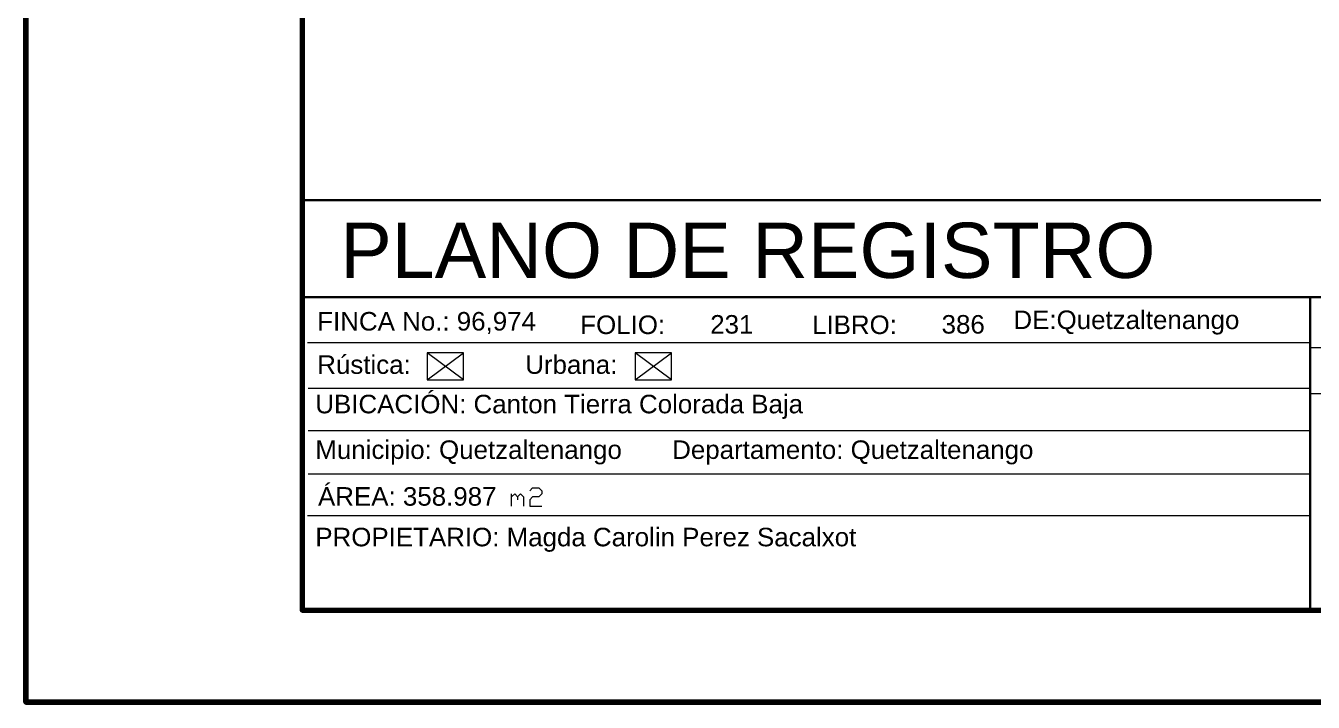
# Model space of a CAD drawing. Header units: millimetres. Extents: x 2405 to 2491, y 1861 to 1993.
# Drawn here: x 2405 to 2460.9, y 1861.1 to 1890.5 of the extents above; entities that cross this region are included whole.
import ezdxf

# ---------------------------------------------------------------- set-up
doc = ezdxf.new("R2010")
doc.units = ezdxf.units.MM
for name, color, linetype in [('PDF_0', 7, 'Continuous'), ('PDF_FORMATO', 7, 'Continuous'), ('PDF_Text', 7, 'Continuous'), ('PDF_TEXTO FIJO', 7, 'Continuous')]:
    doc.layers.add(name, color=color, linetype=linetype)
doc.styles.add('PDF Arial-BoldMT', font='arial.ttf')
doc.styles.add('PDF ArialMT', font='arial.ttf')

msp = doc.modelspace()

# ---------------------------------------------------------------- linework, layer by layer
at = {"layer": 'PDF_0', "lineweight": 70}
for points in [[(2405.031, 1861.128), (2405.031, 1993.083), (2491.408, 1993.083), (2491.408, 1861.128), (2405.031, 1861.128), (2491.408, 1861.128), (2491.408, 1993.083), (2405.031, 1993.083)], [(2417.027, 1989.084), (2417.027, 1865.127), (2487.41, 1865.127), (2487.41, 1989.084)]]:
    msp.add_lwpolyline(points, close=True, dxfattribs=at)
at = {"layer": 'PDF_0', "lineweight": 20}
for points in [[(2422.466, 1875.141), (2424.042, 1876.31)], [(2424.042, 1875.141), (2422.466, 1876.31)], [(2431.497, 1875.141), (2433.072, 1876.31)], [(2433.072, 1875.141), (2431.497, 1876.31)]]:
    msp.add_lwpolyline(points, dxfattribs=at)
for points in [[(2422.466, 1875.141), (2424.042, 1875.141), (2424.042, 1876.31), (2422.466, 1876.31)], [(2431.497, 1875.141), (2433.072, 1875.141), (2433.072, 1876.31), (2431.497, 1876.31)]]:
    msp.add_lwpolyline(points, close=True, dxfattribs=at)
at = {"layer": 'PDF_FORMATO', "lineweight": 30}
for points in [[(2417.027, 1882.934), (2487.41, 1882.934)], [(2417.027, 1878.733), (2477.735, 1878.733)], [(2460.809, 1878.733), (2460.809, 1865.144)]]:
    msp.add_lwpolyline(points, dxfattribs=at)
at = {"layer": 'PDF_FORMATO', "lineweight": 20}
for points in [[(2417.264, 1876.75), (2460.775, 1876.75)], [(2460.809, 1876.547), (2477.735, 1876.547)], [(2417.298, 1874.768), (2460.809, 1874.768)], [(2460.809, 1874.548), (2477.735, 1874.548)], [(2417.298, 1872.938), (2460.809, 1872.938)], [(2417.298, 1871.057), (2460.809, 1871.057)], [(2417.264, 1869.244), (2460.775, 1869.244)]]:
    msp.add_lwpolyline(points, dxfattribs=at)
at = {"layer": 'PDF_TEXTO FIJO', "lineweight": 9}
for points in [[(2426.126, 1869.651), (2426.126, 1870.176)], [(2426.126, 1870.058), (2426.261, 1870.176), (2426.38, 1870.058), (2426.38, 1869.922)], [(2426.38, 1870.058), (2426.515, 1870.176), (2426.651, 1870.058), (2426.651, 1869.651)], [(2426.922, 1870.312), (2427.041, 1870.447), (2427.312, 1870.447), (2427.447, 1870.312), (2427.447, 1870.176), (2427.312, 1870.058), (2427.041, 1870.058), (2426.922, 1869.922), (2426.922, 1869.651), (2427.447, 1869.651)]]:
    msp.add_lwpolyline(points, dxfattribs=at)

# ---------------------------------------------------------------- texts
at = {"layer": 'PDF_Text', "attachment_point": 4}
for s, insert, char_height, style in [('PLANO DE REGISTRO', (2418.688, 1880.745), 2.4003, 'PDF ArialMT'), ('FINCA No.: 96,974', (2417.688, 1877.605), 0.80476, 'PDF Arial-BoldMT'), ('FOLIO:', (2429.109, 1877.521), 0.8048, 'PDF Arial-BoldMT'), ('231', (2434.751, 1877.54), 0.8048, 'PDF ArialMT'), ('LIBRO:', (2439.173, 1877.521), 0.8048, 'PDF Arial-BoldMT'), ('386', (2444.799, 1877.54), 0.8048, 'PDF ArialMT'), ('DE:Quetzaltenango', (2447.917, 1877.622), 0.80476, 'PDF Arial-BoldMT'), ('Rústica:', (2417.688, 1875.792), 0.8048, 'PDF Arial-BoldMT'), ('Urbana:', (2426.72, 1875.792), 0.8048, 'PDF Arial-BoldMT'), ('UBICACIÓN: Canton Tierra Colorada Baja', (2417.604, 1873.962), 0.80476, 'PDF Arial-BoldMT'), ('Municipio: Quetzaltenango       Departamento: Quetzaltenango', (2417.604, 1871.98), 0.80476, 'PDF Arial-BoldMT'), ('ÁREA: 358.987', (2417.722, 1870.065), 0.80476, 'PDF Arial-BoldMT'), ('PROPIETARIO: Magda Carolin Perez Sacalxot', (2417.604, 1868.184), 0.80476, 'PDF Arial-BoldMT')]:
    msp.add_mtext(s, dxfattribs=dict(at, insert=insert, char_height=char_height, style=style))

doc.saveas('drawing.dxf')
